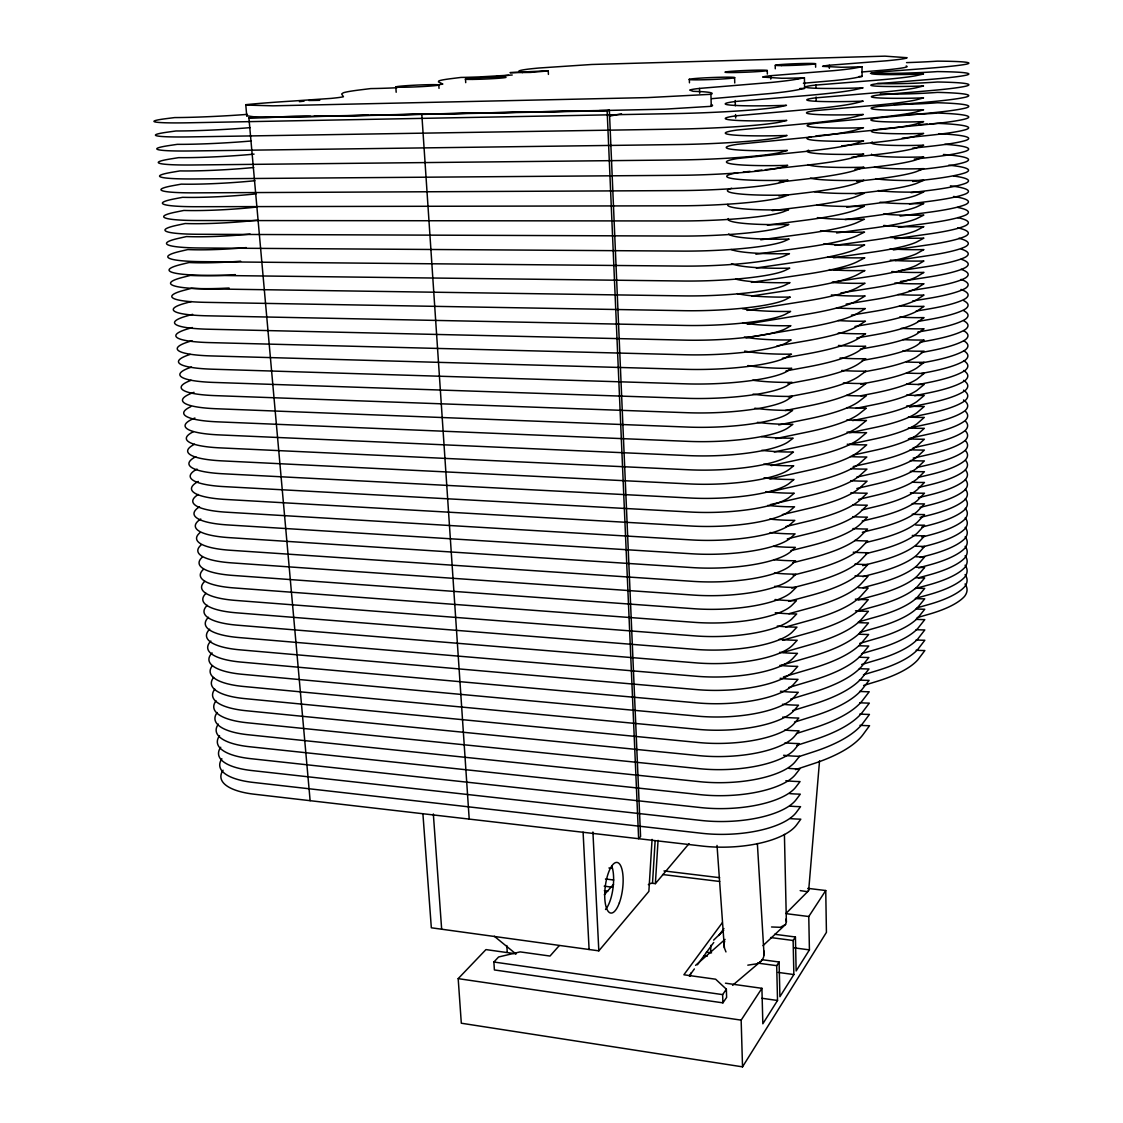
<?xml version="1.0" encoding="UTF-8"?>
<svg xmlns="http://www.w3.org/2000/svg" width="1123" height="1123" viewBox="0 0 1123 1123"><rect width="100%" height="100%" fill="white"/><g stroke="black" fill="none" stroke-linecap="round" stroke-linejoin="round"><path stroke-width="1.5" d="M310.608 116.315C290.085 114.799 266.642 119.838 246.751 115.655M246.751 116.062L245.769 104.692M652.07 839.372L648.869 891.381L598.826 950.844L431.33 927.795L422.936 814.105M649.754 883.492L652.505 883.282L655.102 841.408M652.112 883.24L655.369 883.647L658.064 840.369M808.714 889.978L819.537 760.875M710.915 945.313L710.592 952.458M763.022 945.636L785.581 924.426L786.381 922.011L784.415 834.403M515.457 953.736L485.95 949.595L458.184 978.638L461.314 1023.221L742.528 1066.85L826.43 932.357L825.742 890.525L808.349 888.419M761.773 959.66L779.095 961.99L776.695 965.668L777.523 1000.481L762.84 1023.783L761.913 988.31L725.472 983.201M774.673 934.28L795.421 936.989L793.133 940.484L793.863 974.553L779.909 996.705L779.095 961.99M825.742 890.525L808.771 916.522L809.416 949.876L796.137 970.96L795.421 936.989M742.528 1066.85L741.152 1020.133L761.913 988.31M559.24 945.622L550.003 956.052L520.131 951.883L498.584 956.993L493.881 962.018L494.401 969.949L722.903 1002.853L726.623 997.406L726.356 989.195L715.646 979.214L683.879 974.778L722.328 922.685M722.903 1002.853L722.636 994.613L726.356 989.195M689.269 975.901L694.365 968.938M697.425 964.769L713.737 942.478M718.832 935.515L723.928 928.553M655.369 883.647L689.059 843.612M604.3 894.764L613.537 884.334M786.044 913.392L808.237 891.072M713.638 940.105L723.703 930.462M695.586 965.373L725.065 939.39M785.581 924.426L780.345 927.303L771.529 926.98M732.589 985.334L760.692 961.513M548.249 70.917L530.407 72.434L509.996 72.658L547.224 70.777L548.249 70.917L548.417 74.413M795.491 769.62L813.599 763.64A159.592 55.715 -1.7 0 0 863.124 734.456L869.539 725.711A54.732 18.656 0 0 1 859.979 725.29M798.537 756.72L813.389 751.891A159.845 54.957 -1.7 0 0 862.997 723.072L869.427 714.439A54.816 18.403 0 0 1 859.853 714.017M796.656 745.405L813.178 740.099A160.098 54.199 -1.7 0 0 862.871 711.645L869.314 703.124A54.901 18.15 -0.1 0 1 859.727 702.717M796.404 733.516L812.954 728.265A160.35 53.427 -1.7 0 0 862.745 700.176L869.202 691.768A54.985 17.884 -0.1 0 1 859.586 691.389M794.508 722.103L812.743 716.39A160.603 52.655 -1.7 0 0 862.618 688.68L869.09 680.384A55.069 17.631 -0.2 0 1 859.46 680.019M192.047 340.732L188.945 341.687A72.939 11.314 -4 0 0 211.489 355.935L685.676 369.327A78.47 13.715 -2 0 0 786.97 356.932L791.476 354.138A64.923 11.019 -1.6 0 1 744.675 351.064M863.587 685.479L876.979 681.366A144.418 45.369 -1.1 0 0 917.842 659.819L924.847 650.54A49.679 15.203 0.2 0 1 916.157 650.231M792.599 710.634L812.533 704.486A160.856 51.869 -1.8 0 0 862.492 677.141L868.963 668.971A55.167 17.364 -0.2 0 1 859.334 668.606M790.676 699.11L812.308 692.54A161.108 51.082 -1.8 0 0 862.366 665.56L868.851 657.516A55.252 17.098 -0.2 0 1 859.193 657.166M863.475 674.755L876.881 670.698A144.614 44.738 -1.1 0 0 917.814 649.417L924.819 640.25A49.749 14.992 0.2 0 1 916.115 639.956M861.678 664.507L876.782 659.987A144.825 44.106 -1.1 0 0 917.772 638.987L924.79 629.947A49.819 14.781 0.1 0 1 916.087 629.652M788.753 687.529L812.097 680.538A161.361 50.296 -1.8 0 0 862.225 653.951L868.739 646.02A55.336 16.831 -0.3 0 1 859.067 645.683M192.342 327.537L187.667 328.927A73.065 10.893 -4 0 0 210.183 342.613L685.184 354.756A78.624 13.209 -2 0 0 786.676 342.641L791.182 339.946A65.036 10.612 -1.6 0 1 744.31 337.068M861.566 653.712L876.684 649.248A145.021 43.46 -1.2 0 0 917.744 628.515L924.776 619.615A49.889 14.571 0.1 0 1 916.045 619.335M783.489 676.888L811.873 668.508A161.614 49.51 -1.8 0 0 862.099 642.3L868.626 634.495A55.42 16.564 -0.3 0 1 858.941 634.158M781.552 665.195L811.662 656.436A161.88 48.71 -1.8 0 0 861.973 630.607L868.5 622.928A55.504 16.298 -0.4 0 1 858.8 622.605M859.755 643.381L876.586 638.482A145.232 42.814 -1.2 0 0 917.702 618.029L924.748 609.242A49.959 14.346 0.1 0 1 916.017 608.975M192.623 314.328L186.376 316.11A73.206 10.472 -3.9 0 0 208.878 329.236L684.679 340.129A78.764 12.704 -2 0 0 786.381 328.309L790.901 325.698A65.162 10.205 -1.7 0 1 742.598 322.75M917.112 617.636L928.623 614.337A131.995 37.62 -0.7 0 0 964.475 596.453A105.225 30.096 -0.5 0 0 965.036 583.988M782.942 652.477L811.438 644.335A162.133 47.896 -1.8 0 0 861.846 618.885L868.388 611.319A55.589 16.031 -0.4 0 1 855.501 610.8M859.628 632.516L876.487 627.673A145.443 42.169 -1.2 0 0 917.673 607.501L924.72 598.84A50.016 14.136 0 0 1 915.975 598.587M917.07 607.824L928.609 604.553A132.163 37.087 -0.7 0 0 964.503 586.908A105.365 29.675 -0.5 0 0 965.064 574.611M782.675 640.208L811.227 632.179A162.386 47.082 -1.8 0 0 861.72 607.122L868.261 599.682A55.673 15.764 -0.4 0 1 855.361 599.177M858.393 621.931L876.389 616.836A145.653 41.523 -1.2 0 0 917.631 596.945L924.692 588.41A50.1 13.911 0 0 1 915.933 588.171M915.385 598.447L928.581 594.755A132.332 36.554 -0.8 0 0 964.531 577.334A105.506 29.254 -0.6 0 0 965.092 565.22M856.638 611.445L876.291 605.971A145.85 40.863 -1.2 0 0 917.603 586.36L924.678 577.952A50.17 13.701 -0.1 0 1 915.905 577.727M191.345 301.526L185.084 303.266A73.332 10.051 -3.8 0 0 207.573 315.816L684.174 325.431A78.919 12.199 -2 0 0 786.072 313.907L790.62 311.408A65.288 9.798 -1.7 0 1 742.233 308.657M785.763 626.971L811.003 619.98A162.653 46.268 -1.8 0 0 861.58 595.316L868.149 588.003A55.771 15.483 -0.5 0 1 858.407 587.722M858.14 600.033L876.193 595.078A146.06 40.203 -1.3 0 0 917.561 575.748L924.65 567.466A50.24 13.476 -0.1 0 1 915.863 567.241M915.357 588.578L928.567 584.929A132.5 36.02 -0.8 0 0 964.559 567.733A105.646 28.819 -0.6 0 0 965.134 555.801M918.628 577.769L928.553 575.074A132.668 35.473 -0.8 0 0 964.601 558.117A105.773 28.384 -0.6 0 0 965.162 546.354M788.865 613.72L810.778 607.754A162.905 45.453 -1.9 0 0 861.453 583.483L868.037 576.281A55.855 15.217 -0.5 0 1 855.094 575.818M862.955 587.694L876.094 584.142A146.271 39.544 -1.3 0 0 917.533 565.094L924.622 556.952A50.31 13.251 -0.2 0 1 915.821 556.741M788.613 601.352L810.553 595.471A163.172 44.625 -1.9 0 0 861.327 571.593L867.911 564.518A55.939 14.936 -0.6 0 1 854.954 564.083M918.6 567.859L928.539 565.192A132.851 34.925 -0.9 0 0 964.629 548.459A105.913 27.949 -0.7 0 0 965.19 536.878M862.829 576.675L875.996 573.165A146.481 38.884 -1.3 0 0 917.491 554.411L924.594 546.41A50.381 13.027 -0.2 0 1 915.792 546.199M920.228 557.471L928.51 555.281A133.019 34.378 -0.9 0 0 964.657 538.787A106.053 27.514 -0.7 0 0 965.219 527.389M862.717 565.627L875.898 562.174A146.692 38.21 -1.3 0 0 917.463 543.7L924.58 535.825A50.451 12.802 -0.3 0 1 912.297 535.446M791.729 588.059L810.329 583.16A163.439 43.783 -1.9 0 0 861.187 559.675L867.798 552.727A56.038 14.655 -0.6 0 1 853.227 552.207M921.857 547.069L928.496 545.343A133.188 33.83 -0.9 0 0 964.685 529.087A106.194 27.078 -0.7 0 0 965.247 517.871M793.161 575.187L810.118 570.793A163.691 42.955 -1.9 0 0 861.06 547.715L867.672 540.907A56.122 14.374 -0.6 0 1 854.673 540.5M921.829 537.089L928.482 535.376A133.37 33.269 -0.9 0 0 964.713 519.359A106.334 26.629 -0.8 0 0 965.275 508.326M865.889 553.695L875.8 551.14A146.902 37.536 -1.3 0 0 917.421 532.962L924.552 525.213A50.521 12.578 -0.3 0 1 915.708 525.031M921.801 527.066L928.468 525.382A133.539 32.721 -1 0 0 964.755 509.617A106.474 26.18 -0.8 0 0 965.317 498.766M865.777 542.591L875.701 540.079A147.113 36.862 -1.4 0 0 917.393 522.181L924.524 514.573A50.591 12.353 -0.3 0 1 912.213 514.222M792.908 562.707L809.894 558.398A163.958 42.113 -1.9 0 0 860.92 535.727L867.546 529.031A56.206 14.094 -0.7 0 1 852.947 528.554M790.957 550.621L809.669 545.946A164.225 41.256 -1.9 0 0 860.794 523.683L867.433 517.127A56.304 13.799 -0.7 0 1 852.792 516.664M920.102 517.45L928.44 515.373A133.707 32.16 -1 0 0 964.783 499.833A106.615 25.731 -0.8 0 0 965.345 489.165M862.352 532.274L875.603 528.975A147.324 36.175 -1.4 0 0 917.351 511.386L924.496 503.904A50.661 12.114 -0.4 0 1 912.171 503.567M787.293 538.886L809.43 533.467A164.491 40.4 -1.9 0 0 860.653 511.611L867.307 505.182A56.389 13.518 -0.8 0 1 852.652 504.746M862.225 521.086L875.505 517.843A147.534 35.487 -1.4 0 0 917.323 500.549L924.482 493.208A50.732 11.89 -0.4 0 1 910.402 492.786M920.074 507.371L928.426 505.322A133.89 31.598 -1 0 0 964.811 490.035A106.755 25.282 -0.8 0 0 965.373 479.549M862.099 509.87L875.407 506.67A147.745 34.799 -1.4 0 0 917.28 489.67L924.454 482.469A50.802 11.651 -0.5 0 1 912.087 482.174M918.375 497.671L928.412 495.243A134.058 31.037 -1.1 0 0 964.839 480.195A106.896 24.832 -0.9 0 0 965.401 469.905M785.96 526.519L809.206 520.932A164.758 39.544 -1.9 0 0 860.527 499.496L867.195 493.194A56.473 13.223 -0.8 0 1 850.925 492.674M918.333 487.536L928.384 485.15A134.241 30.461 -1.1 0 0 964.868 470.34A107.036 24.383 -0.9 0 0 965.429 460.233M782.366 514.629L808.981 508.354A165.025 38.673 -1.9 0 0 860.386 487.34L867.068 481.163A56.571 12.943 -0.8 0 1 850.785 480.672M858.646 499.412L875.294 495.468A147.969 34.097 -1.5 0 0 917.252 478.777L924.426 471.702A50.886 11.427 -0.5 0 1 910.318 471.323M918.305 477.373L928.37 475.015A134.409 29.886 -1.1 0 0 964.91 460.458A107.176 23.92 -0.9 0 0 965.471 450.548M856.863 488.491L875.196 484.238A148.18 33.409 -1.5 0 0 917.21 467.842L924.397 460.907A50.956 11.188 -0.6 0 1 910.276 460.542M770.42 504.592L808.757 495.748A165.292 37.803 -2 0 0 860.26 475.141L866.942 469.105A56.655 12.648 -0.9 0 1 850.63 468.642M916.593 467.561L928.356 464.866A134.592 29.31 -1.1 0 0 964.938 450.548A107.317 23.457 -1 0 0 965.499 440.82M856.723 477.149L875.098 472.965A148.39 32.707 -1.5 0 0 917.168 456.864L924.369 450.07A51.026 10.949 -0.6 0 1 910.22 449.733M913.196 458.1L928.328 454.675A134.774 28.735 -1.2 0 0 964.966 440.609A107.457 23.007 -1 0 0 965.527 431.078M770.111 491.776L808.532 483.087A165.558 36.919 -2 0 0 860.12 462.901L866.816 456.991A56.754 12.353 -0.9 0 1 850.49 456.57M853.241 466.522L874.999 461.651A148.615 31.991 -1.5 0 0 917.14 445.873L924.355 439.219A51.096 10.711 -0.6 0 1 908.465 438.798M769.817 478.903L808.293 470.383A165.825 36.034 -2 0 0 859.979 450.618L866.703 444.848A56.838 12.058 -1 0 1 847.219 444.245M913.153 447.824L928.314 444.469A134.942 28.159 -1.2 0 0 964.994 430.656A107.597 22.53 -1 0 0 965.555 421.307M853.115 455.096L874.887 450.309A148.826 31.276 -1.5 0 0 917.098 434.84L924.327 428.326A51.181 10.472 -0.7 0 1 908.423 427.933M909.742 438.265L928.3 434.222A135.125 27.57 -1.2 0 0 965.022 420.662A107.738 22.067 -1.1 0 0 965.598 411.509M771.192 465.624L808.069 457.637A166.092 35.15 -2 0 0 859.853 438.307L866.577 432.664A56.936 11.749 -1 0 1 847.065 432.102M849.62 444.357L874.789 438.939A149.05 30.56 -1.6 0 0 917.07 423.764L924.299 417.405A51.251 10.233 -0.7 0 1 908.367 417.04M909.7 427.933L928.272 423.961A135.307 26.98 -1.2 0 0 965.064 410.639A107.892 21.604 -1.1 0 0 963.534 399.999M849.479 432.846L874.691 427.526A149.261 29.844 -1.6 0 0 917.028 412.674L924.271 406.442A51.321 9.995 -0.8 0 1 906.626 406.007M774.252 451.965L807.83 444.834A166.372 34.252 -2 0 0 859.713 425.94L866.451 420.437A57.02 11.455 -1 0 1 846.91 419.904M911.343 417.209L928.258 413.657A135.49 26.391 -1.3 0 0 965.092 400.602A108.033 21.126 -1.1 0 0 963.562 390.186M803.408 83.242L834.347 80.547A145.892 6.513 -2.3 0 0 854.8 77.894L862.099 76.406L862.001 66.748L854.701 68.124A146.074 5.854 -2.3 0 1 834.221 70.595L770.701 75.704A55.743 2.428 -2.2 0 0 762.643 77.066L781.776 78.273A42.211 1.839 -2.2 0 0 804.433 77.768L804.615 88.366L797.99 89.756A160.21 7.875 -2.4 0 1 772.006 93.363L711.715 98.684M775.642 438.63L807.605 432.004A166.639 33.353 -2 0 0 859.572 413.545L866.324 408.182A57.119 11.146 -1.1 0 1 846.756 407.677M909.602 407.172L928.244 403.325A135.658 25.801 -1.3 0 0 965.12 390.537A108.173 20.649 -1.2 0 0 963.59 380.36M852.694 420.606L874.578 416.086A149.485 29.128 -1.6 0 0 916.986 401.543L924.243 395.45A51.391 9.756 -0.8 0 1 906.584 395.043M855.937 408.351L874.48 404.603A149.696 28.398 -1.6 0 0 916.958 390.369L924.215 384.431A51.476 9.503 -0.9 0 1 906.528 384.052M778.716 424.929L807.367 419.118A166.906 32.441 -2 0 0 859.432 401.093L866.198 395.872A57.203 10.851 -1.1 0 1 846.602 395.408M914.655 395.717L928.23 392.98A135.841 25.197 -1.3 0 0 965.148 380.43A108.313 20.172 -1.2 0 0 963.618 370.492M785.188 410.541L807.128 406.203A167.187 31.528 -2 0 0 859.306 388.614L866.072 383.519A57.301 10.542 -1.2 0 1 843.387 382.915M860.864 395.759L874.368 393.092A149.921 27.654 -1.7 0 0 916.915 379.181L924.201 373.383A51.546 9.265 -0.9 0 1 906.472 373.033M918.01 384.613L928.202 382.592A136.023 24.608 -1.4 0 0 965.19 370.309A108.468 19.695 -1.2 0 0 963.646 360.609M860.737 384.15L874.27 381.539A150.145 26.924 -1.7 0 0 916.873 367.937L924.173 362.294A51.616 9.012 -0.9 0 1 906.415 361.971M921.379 373.496L928.188 372.176A136.206 24.004 -1.4 0 0 965.219 360.16A108.608 19.203 -1.2 0 0 963.674 350.685M609.452 116.146L621.51 113.83M788.29 396.812L806.904 393.232A167.453 30.602 -2 0 0 859.165 376.093L865.959 371.137A57.399 10.233 -1.2 0 1 841.717 370.464M797.793 79.031L804.433 77.768M863.994 371.867L874.171 369.944A150.356 26.18 -1.7 0 0 916.845 356.679L924.145 351.176A51.7 8.759 -1 0 1 903.032 350.699M919.653 363.347L928.16 361.732A136.388 23.386 -1.4 0 0 965.247 349.969A108.763 18.726 -1.3 0 0 963.716 340.746M788.023 383.715L806.665 380.206A167.734 29.675 -2.1 0 0 859.025 363.515L865.833 358.714A57.484 9.925 -1.2 0 1 840.06 357.984M607.136 110.742L609.368 110.321L640.573 836.565L638.636 838.699L607.136 110.742L248.899 117.789L310.13 800.685M921.323 352.538L928.145 351.26A136.571 22.783 -1.4 0 0 965.289 339.764A108.903 18.235 -1.3 0 0 963.745 330.78M786.044 370.885L806.426 367.151A168.015 28.749 -2.1 0 0 858.884 350.909L865.707 346.235A57.582 9.616 -1.3 0 1 838.432 345.463M862.183 360.511L874.059 358.321A150.58 25.436 -1.7 0 0 916.803 345.379L924.117 340.016A51.77 8.521 -1 0 1 902.976 339.581M919.583 342.318L928.131 340.76A136.753 22.165 -1.5 0 0 965.317 329.53A109.043 17.743 -1.3 0 0 963.773 320.799M860.358 349.113L873.961 346.67A150.805 24.678 -1.7 0 0 916.761 334.036L924.089 328.828A51.855 8.268 -1.1 0 1 901.278 328.337M782.366 358.293L806.188 354.04A168.282 27.808 -2.1 0 0 858.744 338.248L865.58 333.728A57.68 9.293 -1.3 0 1 838.263 333.012M917.842 332.057L928.103 330.232A136.936 21.548 -1.5 0 0 965.345 319.269A109.198 17.252 -1.4 0 0 963.801 310.776M856.821 337.967L873.848 334.963A151.029 23.92 -1.8 0 0 916.733 322.666L924.061 317.612A51.925 8.015 -1.1 0 1 899.607 317.065M776.976 345.926L805.949 340.887A168.562 26.854 -2.1 0 0 858.604 325.558L865.44 321.178A57.764 8.984 -1.4 0 1 838.095 320.518M917.814 321.459L928.089 319.676A137.118 20.93 -1.5 0 0 965.387 308.979A109.338 16.761 -1.4 0 0 963.829 300.725M854.982 326.456L873.75 323.227A151.254 23.162 -1.8 0 0 916.691 311.268L924.032 306.354A52.009 7.749 -1.2 0 1 899.551 305.863M916.059 311.127L928.075 309.078A137.301 20.312 -1.5 0 0 965.415 298.648A109.493 16.255 -1.4 0 0 961.035 289.453M745.939 337.784L805.71 327.691A168.843 25.899 -2.1 0 0 858.463 312.812L865.314 308.572A57.863 8.661 -1.4 0 1 836.481 307.899M851.431 315.17L873.638 311.464A151.479 22.404 -1.8 0 0 916.649 299.827L924.018 295.068A52.079 7.496 -1.2 0 1 897.909 294.535M912.592 301.02L928.047 298.465A137.483 19.681 -1.6 0 0 965.443 288.302A109.647 15.75 -1.5 0 0 961.063 279.402M846.152 304.108L873.526 299.659A151.703 21.632 -1.8 0 0 916.621 288.358L923.99 283.754A52.149 7.243 -1.2 0 1 894.778 283.052M747.3 323.971L805.472 314.44A169.124 24.945 -2.1 0 0 858.323 300.038L865.187 295.939A57.961 8.338 -1.4 0 1 831.357 294.942M909.097 290.871L928.033 287.811A137.68 19.049 -1.6 0 0 965.471 277.928A109.787 15.245 -1.5 0 0 961.091 269.309M840.86 292.963L873.427 287.811A151.928 20.86 -1.8 0 0 916.579 276.848L923.962 272.398A52.234 6.977 -1.3 0 1 891.788 271.541M746.949 310.411L805.233 301.146A169.405 23.976 -2.1 0 0 858.183 287.207L865.061 283.263A58.059 8.015 -1.5 0 1 832.789 282.477M900.435 281.466L928.019 277.128A137.862 18.417 -1.6 0 0 965.513 267.527A109.942 14.739 -1.5 0 0 961.12 259.202M424.438 113.97L421.813 114.378L469.203 819.102M751.75 296.009L804.994 287.811A169.685 23.007 -2.1 0 0 858.042 274.335L864.935 270.545A58.143 7.693 -1.5 0 1 829.42 269.59M898.653 270.924L927.991 266.432A138.045 17.771 -1.7 0 0 965.541 257.083A110.096 14.234 -1.6 0 0 961.134 249.067M832.115 282.252L873.315 275.935A152.152 20.074 -1.9 0 0 916.536 265.309L923.934 261.013A52.318 6.724 -1.3 0 1 890.328 260.115M895.129 260.578L927.977 255.679A138.241 17.14 -1.7 0 0 965.569 246.625A110.236 13.715 -1.6 0 0 958.902 238.258M833.659 269.913L873.203 264.017A152.377 19.288 -1.9 0 0 916.494 253.728L923.906 249.587A52.388 6.457 -1.4 0 1 890.244 248.787M751.399 282.378L804.756 274.419A169.966 22.025 -2.1 0 0 857.888 261.42L864.808 257.771A58.242 7.356 -1.5 0 1 827.721 256.802M756.228 267.948L804.503 260.985A170.261 21.042 -2.2 0 0 857.747 248.464L864.668 244.968A58.34 7.033 -1.6 0 1 823.945 243.775M833.491 257.785L873.104 252.057A152.616 18.501 -1.9 0 0 916.466 242.119L923.878 238.132A52.472 6.191 -1.4 0 1 890.174 237.416M893.332 249.924L927.949 244.912A138.424 16.494 -1.7 0 0 965.612 236.139A110.391 13.209 -1.6 0 0 957.666 227.801M895.003 238.75L927.935 234.117A138.606 15.848 -1.7 0 0 965.64 225.611A110.545 12.69 -1.7 0 0 957.694 217.623M755.891 254.233L804.265 247.509A170.542 20.06 -2.2 0 0 857.607 235.465L864.542 232.11A58.438 6.696 -1.6 0 1 820.492 230.692M835.035 245.376L872.992 240.069A152.84 17.715 -1.9 0 0 916.424 230.468L923.85 226.635A52.542 5.924 -1.5 0 1 883.745 225.428M248.899 117.789L609.368 110.321M836.593 232.952L872.88 228.039A153.065 16.915 -2 0 0 916.382 218.774L923.822 215.111A52.627 5.657 -1.5 0 1 883.661 214.03M898.4 227.309L927.921 223.28A138.803 15.189 -1.8 0 0 965.682 215.054A110.7 12.156 -1.7 0 0 957.708 207.418M760.748 239.789L804.026 233.977A170.822 19.049 -2.2 0 0 857.467 222.41L864.415 219.224A58.536 6.373 -1.7 0 1 817.39 217.595M900.085 216.093L927.893 212.415A138.985 14.543 -1.8 0 0 965.71 204.484A110.84 11.637 -1.7 0 0 953.553 196.469M845.072 219.589L872.768 215.967A153.304 16.115 -2 0 0 916.34 207.053L923.794 203.544A52.697 5.39 -1.5 0 1 880.025 202.196M767.36 225.105L803.773 220.403A171.117 18.052 -2.2 0 0 857.312 209.327L864.289 206.281A58.635 6.036 -1.7 0 1 817.179 204.849M299.406 101.688L304.122 101.098M909.391 203.895L927.879 201.522A139.182 13.883 -1.8 0 0 965.738 193.872A110.995 11.104 -1.7 0 0 950.423 185.828M846.658 207.137L872.669 203.853A153.528 15.301 -2 0 0 916.312 195.304L923.766 191.949A52.781 5.124 -1.6 0 1 878.383 190.545M911.02 192.679L927.865 190.601A139.364 13.209 -1.9 0 0 965.78 183.231A111.149 10.584 -1.8 0 0 953.581 176.002M772.259 210.647L803.535 206.772A171.398 17.042 -2.2 0 0 857.172 196.188L864.149 193.296A58.733 5.685 -1.7 0 1 814.456 191.696M855.193 193.816L872.557 191.71A153.767 14.487 -2 0 0 916.27 183.512L923.738 180.312A52.865 4.843 -1.6 0 1 875.659 178.655M778.913 195.992L803.282 193.1A171.693 16.017 -2.2 0 0 857.031 183.007L864.022 180.27A58.831 5.348 -1.8 0 1 810.399 178.164M912.662 181.463L927.837 179.638A139.561 12.55 -1.9 0 0 965.808 172.563A111.303 10.051 -1.8 0 0 948.781 165.179M856.793 181.35L872.445 179.526A153.991 13.673 -2 0 0 916.228 171.679L923.71 168.647A52.935 4.576 -1.7 0 1 874.494 166.99M919.372 169.629L927.823 168.661A139.757 11.876 -1.9 0 0 965.85 161.866A111.458 9.517 -1.8 0 0 943.39 154.483M779.264 182.08L803.029 179.371A171.973 14.992 -2.2 0 0 856.877 169.77L863.882 167.201A58.929 5.011 -1.8 0 1 808.027 164.59M854.912 169.25L872.332 167.299A154.23 12.844 -2.1 0 0 916.186 159.817L923.696 156.939A53.02 4.295 -1.7 0 1 871.532 154.146M914.276 159.143L927.795 157.641A139.94 11.202 -1.9 0 0 965.878 151.142A111.612 8.97 -1.9 0 0 944.794 144.32M743.229 172.086L750.038 171.342M755.147 170.78L761.941 170.05M765.353 169.671L802.777 165.6A172.268 13.953 -2.2 0 0 856.737 156.504L863.755 154.076A59.028 4.66 -1.9 0 1 808.672 150.201M912.536 148.208L927.78 146.58A140.136 10.528 -2 0 0 965.906 140.389A111.767 8.422 -1.9 0 0 938.968 133.707M851.908 157.22L872.22 155.03A154.469 12.016 -2.1 0 0 916.143 147.913L923.668 145.204A53.104 4.015 -1.8 0 1 872.332 142.017M841.59 145.878L872.108 142.733A154.693 11.188 -2.1 0 0 916.115 135.967L923.639 133.426A53.188 3.748 -1.8 0 1 878.481 129.229L927.738 124.386A140.529 9.166 -2 0 0 965.977 118.771A112.075 7.342 -2 0 0 937.424 113.058A38 2.358 -1.9 0 1 906.766 114.602M902.316 138.115L927.752 135.504A140.333 9.84 -2 0 0 965.948 129.594A111.921 7.889 -1.9 0 0 937.424 123.362A37.943 2.541 -1.9 0 1 929.998 123.937M815.958 135.911L871.995 130.394A154.932 10.346 -2.1 0 0 916.073 123.993L923.611 121.621A53.258 3.467 -1.9 0 1 878.383 117.873L927.724 113.241A140.712 8.479 -2.1 0 0 966.019 107.934A112.23 6.78 -2 0 0 937.41 102.74A38.042 2.176 -1.9 0 1 894.105 104.439M711.435 104.621A102.137 5.727 -2.4 0 1 711.364 106.306L664.381 109.184L599.205 110.615M862.043 71.97L885.977 69.935A134.058 5.461 -2.2 0 0 903.833 67.689A107.822 4.408 -2.2 0 0 907.145 66.552L906.219 65.934M710.999 94.304A102.291 5.152 -2.4 0 0 702.507 91.707L693.073 91.3L689.704 90.079A61.667 2.99 -2.2 0 1 699.517 88.408L771.754 82.4A160.421 7.089 -2.4 0 0 797.765 79.031M512.228 75.016L479.732 76.897A35.754 1.334 -2.5 0 1 460.977 77.431L449.79 78.821A142.312 5.573 -2.4 0 0 438.84 80.912L438.433 81.895L442.827 84.043A51.532 2.064 -2.6 0 1 437.17 84.913M862.001 66.748A38.533 1.516 -2.1 0 1 841.169 67.254L822.583 66.369A50.9 2.007 -2.1 0 1 829.307 65.246L885.907 60.839A134.213 4.913 -2.2 0 0 903.79 58.733A107.948 3.973 -2.2 0 0 907.103 57.708L884.98 56.15L591.835 64.474L538.872 68.026A104.13 3.734 -2.4 0 0 527.613 69.205A130.801 4.703 -2.4 0 0 518.994 70.946L522.532 72.602M397.037 87.748L390.958 88.015A39.151 1.572 -2.6 0 1 370.758 88.577L360.427 89.854A156.308 6.696 -2.5 0 0 343.329 92.774L341.645 94.009L343.47 96.76A57.034 2.485 -2.8 0 1 331.046 98.403L292.373 101.07A97.701 4.562 -2.8 0 0 245.698 104.692M747.806 965.162L757.197 963.745A18.838 13.743 23 0 0 764.061 954.789L757.365 843.541M870.437 73.29L877.414 73.107A38.196 1.642 -2.1 0 0 937.396 71.591A112.707 5.11 -2.1 0 1 966.117 75.199A141.301 6.387 -2.1 0 1 927.654 79.607L878.102 83.621A53.511 2.611 -2 0 0 923.527 85.966L915.947 87.833A155.648 7.805 -2.2 0 1 871.659 93.125L815.34 97.883A59.421 3.257 -2 0 0 863.222 101.154L856.147 102.951A173.447 9.756 -2.3 0 1 801.78 109.998L736.618 115.767A66.889 4.169 -2.1 0 0 786.788 120.414L782.099 121.593A80.912 5.194 -2.2 0 1 677.45 129.075L190.124 136.894A75.059 4.267 -3 0 1 167.917 132.093L176.03 130.97A60.839 3.299 -3 0 0 250.162 127.629M314.117 116.245L368.33 115.178M371.362 115.108L425.673 114.041M427.807 113.999L482.02 112.932M485.248 112.862L537.987 111.823M543.069 111.724L593.955 110.728M648.35 884.601L649.656 884.11M664.002 870.929L719.661 877.681M608.933 867.981L612.386 868.402M662.57 874.522L719.675 881.471M605.479 878.986L613.705 880.011M604.202 886.173L612.414 887.198M604.356 890.721L607.824 891.157M786.254 913.673L808.771 916.522M770.589 937.537L793.133 940.484M793.793 947.812L809.416 949.876M706.367 952.164L711.561 952.865M703.756 955.771L707.223 956.235M757.59 963.085L776.695 965.668M778.225 972.406L793.863 974.553M761.97 998.277L777.523 1000.481M493.881 962.018L722.636 994.613M458.184 978.638L741.152 1020.133M800.18 890.609L806.581 891.564A17.603 4.338 25.6 0 0 807.97 888.349M245.769 105.057L272.917 105.829L647.718 97.589L710.915 94.304L711.266 106.306M494.288 936.231L516.004 954.017M717.021 845.422L724.363 947.784L725.963 951.925M785.861 919.147L786.381 922.011M763.738 950.76L764.061 954.789M433.338 813.95L441.662 929.226M395.815 87.004L396.18 92.254M438.798 84.871L439.023 88.366M506.81 945.51L507.231 952.164M724.363 947.784L724.124 943.755A18.824 13.729 22.8 0 1 724.714 941.271M465.512 79.171L465.722 82.667M583.09 832.157L589.098 949.511M592.916 832.003L598.826 950.844M689.34 79.298L689.452 82.807M699.517 88.408L699.671 93.251M734.61 77.712A22.783 0.983 -2.3 0 1 698.688 79.845A22.783 0.983 -2.3 0 1 702.549 77.992A22.783 0.983 -2.3 0 1 734.61 77.712L734.751 82.976M735.214 100.508L735.354 105.773M735.593 114.546L735.677 118.055M770.701 75.704L770.771 79.115M767.276 70.552A21.365 0.87 -2.3 0 1 734.554 72.532A21.365 0.87 -2.3 0 1 735.972 70.988A21.365 0.87 -2.3 0 1 767.276 70.552L767.346 74.048M775.193 65.288L775.277 68.798M815.579 63.702L815.635 67.212M815.916 84.73L815.972 88.24M816.112 96.999L816.168 100.508M829.307 65.246L829.35 68.349M880.165 70.609L880.193 74.118M690.252 976.154A17.982 10.233 78.5 0 1 690.757 973.094M804.615 88.366A42.155 2.049 -2.1 0 1 799.787 88.52M862.099 76.406A38.491 1.685 -2.1 0 1 859.151 76.504M247.411 114.364A60.937 2.934 -2.9 0 1 174.697 117.578L166.555 118.603A75.185 3.79 -2.9 0 0 188.748 122.786L676.916 113.549A81.067 4.632 -2.3 0 0 781.79 106.404L786.479 105.323A67.015 3.72 -2.1 0 1 736.239 101.407L801.527 95.974A173.742 8.675 -2.3 0 0 855.993 89.433L863.082 87.819A59.533 2.892 -2.1 0 1 815.13 85.123L871.546 80.617A155.886 6.949 -2.2 0 0 915.905 75.704L923.499 74.006A53.581 2.33 -2 0 1 878.018 72.125L927.64 68.335A141.498 5.685 -2.2 0 0 966.145 64.236A112.862 4.548 -2.1 0 0 937.396 61.147A38.252 1.46 -2.1 0 1 906.542 62.607M495.468 76.743A106.867 4.155 -2.4 0 1 499.3 76.28M503.722 75.803A106.867 4.155 -2.4 0 1 508.705 75.325M319.76 100.312A54.072 2.386 -2.7 0 1 308.853 100.494M251.355 140.965A60.726 3.664 -3.1 0 1 177.35 144.334L169.264 145.541A74.918 4.731 -3.1 0 0 191.5 150.959L677.983 144.544A80.758 5.755 -2.2 0 0 782.422 136.739L787.083 135.448A66.762 4.618 -2.1 0 1 736.997 130.057L802.033 123.979A173.153 10.809 -2.3 0 0 856.288 116.399L863.348 114.462A59.322 3.608 -2 0 1 815.551 110.601L871.771 105.59A155.409 8.661 -2.2 0 0 915.989 99.919L923.555 97.883A53.427 2.892 -1.9 0 1 878.2 95.076L927.682 90.851A141.105 7.089 -2.1 0 0 966.075 86.134A112.553 5.671 -2.1 0 0 937.396 81.993A38.14 1.825 -2 0 1 877.498 83.411M254.065 154.118A60.628 4.015 -3.1 0 1 178.683 157.641L170.612 158.933A74.778 5.194 -3.1 0 0 192.861 164.983L678.503 159.957A80.603 6.317 -2.2 0 0 782.731 151.816L787.391 150.426A66.636 5.068 -2 0 1 737.376 144.305L802.285 137.904A172.858 11.862 -2.3 0 0 856.442 129.819L863.489 127.713A59.224 3.959 -1.9 0 1 815.747 123.277L871.883 118.013A155.171 9.503 -2.2 0 0 916.031 111.977L923.583 109.773A53.343 3.187 -1.9 0 1 878.298 106.488L927.696 102.067A140.908 7.777 -2.1 0 0 966.047 97.055A112.384 6.233 -2 0 0 937.41 92.381A38.098 2.007 -2 0 1 880.264 93.869M811.424 136.711A59.126 4.31 -1.9 0 0 863.615 140.922L856.582 143.183A172.563 12.915 -2.3 0 1 802.538 151.773L737.755 158.497A66.51 5.517 -2 0 0 787.686 165.348L783.04 166.85A80.449 6.878 -2.2 0 1 679.036 175.3L194.223 178.936A74.651 5.643 -3.2 0 1 171.945 172.282L179.989 170.907A60.516 4.38 -3.2 0 0 253.728 167.495M738.134 172.633A66.383 5.966 -2 0 0 787.981 180.199L783.349 181.814A80.295 7.426 -2.2 0 1 679.555 190.587L195.584 192.847A74.511 6.106 -3.3 0 1 173.279 185.59L181.308 184.13A60.417 4.731 -3.3 0 0 254.921 180.705M731.635 188.243A66.257 6.401 -1.9 0 0 788.276 195.009L783.657 196.707A80.14 7.973 -2.2 0 1 680.075 205.804L196.932 206.716A74.371 6.556 -3.3 0 1 174.612 198.841L182.614 197.311A60.305 5.082 -3.3 0 0 256.1 193.858M927.303 124.106A37.943 2.541 -1.9 0 1 918.698 124.541M727.858 204.386A66.145 6.836 -1.9 0 0 788.571 209.748L783.966 211.559A79.986 8.521 -2.1 0 1 680.594 220.964L198.28 220.529A74.244 7.005 -3.4 0 1 175.932 212.05L183.919 210.436A60.207 5.433 -3.4 0 0 257.265 206.969M728.251 218.564A66.018 7.271 -1.9 0 0 788.865 224.446L784.275 226.355A79.831 9.054 -2.1 0 1 681.114 236.069L199.627 234.286A74.118 7.44 -3.5 0 1 177.252 225.218L185.211 223.519A60.095 5.769 -3.4 0 0 258.444 220.024M728.701 234.019A65.892 7.693 -1.8 0 0 789.16 239.073L784.57 241.08A79.677 9.588 -2.1 0 1 681.633 251.103L200.961 248.001A73.978 7.889 -3.5 0 1 178.571 238.343L186.516 236.56A59.996 6.12 -3.5 0 0 250.134 234.089M731.087 249.488A65.766 8.128 -1.8 0 0 789.455 253.658L784.879 255.763A79.522 10.121 -2.1 0 1 682.138 266.095L202.294 261.659A73.851 8.324 -3.6 0 1 179.891 251.412L187.808 249.559A59.898 6.457 -3.6 0 0 246.316 247.593M731.48 263.652A65.653 8.549 -1.8 0 0 789.75 268.172L785.174 270.376A79.368 10.64 -2.1 0 1 682.658 281.017L203.628 275.275A73.711 8.759 -3.7 0 1 181.196 264.438L189.085 262.515A59.8 6.794 -3.6 0 0 240.645 261.182M735.776 279.122A65.527 8.956 -1.8 0 0 790.045 282.631L785.482 284.947A79.214 11.16 -2.1 0 1 683.163 295.882L204.948 288.836A73.585 9.195 -3.7 0 1 182.502 277.423L190.363 275.416A59.687 7.131 -3.7 0 0 235.381 274.616M737.418 293.594A65.401 9.377 -1.7 0 0 790.325 297.048L785.777 299.448A79.073 11.679 -2.1 0 1 683.668 310.678L206.267 302.354A73.458 9.616 -3.8 0 1 183.793 290.366L191.64 288.274A59.589 7.468 -3.8 0 0 229.078 288.007M747.904 365.565A64.797 11.412 -1.6 0 0 791.757 368.288L787.265 371.166A78.329 14.206 -2 0 1 686.181 383.855L212.78 369.214A72.813 11.721 -4.1 0 1 190.222 354.405M752.733 380.22A64.685 11.806 -1.5 0 0 792.038 382.367L787.56 385.343A78.175 14.697 -2 0 1 686.672 398.314L214.072 382.438A72.686 12.142 -4.2 0 1 191.5 367.095M753.084 394.117A64.558 12.213 -1.5 0 0 792.319 396.405L787.841 399.465A78.034 15.189 -1.9 0 1 687.164 412.717L215.363 395.633A72.56 12.55 -4.2 0 1 191.121 380.304M754.824 408.182A64.446 12.606 -1.5 0 0 792.599 410.386L788.135 413.545A77.894 15.68 -1.9 0 1 687.655 427.077L216.641 408.758A72.434 12.957 -4.3 0 1 194.026 392.32M757.478 422.332A64.334 12.985 -1.4 0 0 792.88 424.312L788.43 427.554A77.74 16.157 -1.9 0 1 688.146 441.367L217.918 421.855A72.307 13.35 -4.4 0 1 190.742 406.723M761.436 436.58A64.208 13.378 -1.4 0 0 793.161 438.181L788.711 441.521A77.599 16.634 -1.9 0 1 688.638 455.615L219.182 434.896A72.195 13.757 -4.4 0 1 194.911 418.009M761.773 450.323A64.095 13.757 -1.4 0 0 793.442 452.007L789.006 455.447A77.459 17.112 -1.9 0 1 689.115 469.793L220.459 447.895A72.069 14.15 -4.5 0 1 193.268 431.794M763.668 464.206A63.983 14.136 -1.3 0 0 793.708 465.778L789.287 469.302A77.305 17.589 -1.9 0 1 689.606 483.929L221.722 460.851A71.942 14.543 -4.5 0 1 194.532 444.259M763.991 477.851A63.871 14.515 -1.3 0 0 793.989 479.507L789.581 483.115A77.164 18.052 -1.8 0 1 690.084 498.008L222.972 473.766A71.816 14.936 -4.6 0 1 195.795 456.696M765.9 491.635A63.744 14.894 -1.3 0 0 794.256 493.179L789.862 496.871A77.024 18.515 -1.8 0 1 690.561 512.032L224.235 486.624A71.69 15.329 -4.7 0 1 197.044 469.091M767.837 505.392A63.632 15.259 -1.3 0 0 794.537 506.796L790.143 510.572A76.883 18.979 -1.8 0 1 691.038 526.013L225.484 499.44A71.577 15.708 -4.7 0 1 198.28 481.43M769.802 519.079A63.52 15.638 -1.2 0 0 794.803 520.356L790.424 524.23A76.743 19.442 -1.8 0 1 691.515 539.924L226.734 512.214A71.451 16.101 -4.8 0 1 198.28 494.485M770.125 532.541A63.407 16.003 -1.2 0 0 795.084 533.888L790.704 537.833A76.603 19.891 -1.8 0 1 691.993 553.793L227.969 524.946A71.339 16.48 -4.9 0 1 199.515 506.768M773.775 546.325A63.295 16.368 -1.2 0 0 795.351 547.35L790.985 551.393A76.462 20.34 -1.8 0 1 692.47 567.606L229.204 537.636A71.212 16.859 -4.9 0 1 200.764 519.008M774.084 559.703A63.183 16.719 -1.1 0 0 795.617 560.77L791.266 564.897A76.322 20.79 -1.7 0 1 692.947 581.363L230.44 550.27A71.086 17.238 -5 0 1 199.88 532.793M774.379 573.025A63.07 17.084 -1.1 0 0 795.884 574.148L791.547 578.345A76.182 21.225 -1.7 0 1 693.41 595.078L231.661 562.876A70.974 17.603 -5 0 1 201.115 544.978M774.688 586.304A62.958 17.435 -1.1 0 0 796.151 587.469L791.813 591.751A76.041 21.674 -1.7 0 1 693.874 608.722L232.896 575.425A70.847 17.982 -5.1 0 1 202.351 557.134M774.996 599.528A62.846 17.786 -1 0 0 796.418 600.735L792.094 605.1A75.901 22.109 -1.7 0 1 694.337 622.339L234.117 587.933A70.735 18.347 -5.2 0 1 203.572 569.235M775.291 612.709A62.734 18.136 -1 0 0 796.684 613.958L792.375 618.408A75.76 22.544 -1.7 0 1 694.814 635.885L235.325 600.398A70.623 18.712 -5.2 0 1 204.807 581.307M777.284 626.044A62.621 18.487 -1 0 0 796.951 627.139L792.641 631.673A75.634 22.965 -1.7 0 1 695.277 649.389L236.532 612.821A70.496 19.077 -5.3 0 1 206.028 593.337M779.292 639.31A62.509 18.838 -0.9 0 0 797.204 640.264L792.922 644.883A75.494 23.401 -1.6 0 1 695.727 662.851L237.739 625.216A70.384 19.428 -5.4 0 1 207.236 605.339M779.587 652.365A62.397 19.175 -0.9 0 0 797.47 653.347L793.189 658.036A75.353 23.822 -1.6 0 1 696.19 676.243L238.946 637.555A70.272 19.793 -5.4 0 1 208.457 617.285M779.881 665.363A62.284 19.512 -0.9 0 0 797.737 666.374L793.456 671.147A75.213 24.243 -1.6 0 1 696.653 689.606L240.154 649.852A70.145 20.144 -5.5 0 1 209.664 629.189M780.162 678.32A62.186 19.849 -0.8 0 0 797.99 679.359L793.736 684.216A75.087 24.664 -1.6 0 1 697.102 702.9L241.347 662.107A70.033 20.495 -5.6 0 1 210.871 641.065M780.457 691.221A62.074 20.186 -0.8 0 0 798.256 692.301L794.003 697.229A74.946 25.071 -1.6 0 1 697.551 716.151L242.54 674.319A69.921 20.846 -5.6 0 1 212.065 652.898M782.464 704.275A61.962 20.523 -0.8 0 0 798.509 705.188L794.27 710.199A74.82 25.492 -1.6 0 1 698.015 729.36L243.719 686.49A69.808 21.197 -5.7 0 1 212.429 665.658M782.745 717.092A61.849 20.846 -0.7 0 0 798.776 718.046L794.537 723.128A74.68 25.899 -1.5 0 1 698.464 742.514L244.898 698.618A69.696 21.548 -5.8 0 1 213.623 677.436M784.766 730.048A61.751 21.183 -0.7 0 0 799.029 730.834L794.803 736A74.553 26.292 -1.5 0 1 698.913 755.625L246.077 710.719A69.57 21.884 -5.8 0 1 214.816 689.171M785.047 742.78A61.639 21.505 -0.7 0 0 799.281 743.594L795.07 748.83A74.413 26.699 -1.5 0 1 699.362 768.679L247.257 722.763A69.458 22.221 -5.9 0 1 216.009 700.864M783.601 755.274A61.526 21.828 -0.6 0 0 799.534 756.298L795.323 761.619A74.286 27.106 -1.5 0 1 699.797 781.692L248.436 734.779A69.345 22.558 -6 0 1 217.188 712.515M789.076 768.427A61.428 22.151 -0.6 0 0 799.787 768.96L795.589 774.351A74.146 27.499 -1.5 0 1 700.247 794.663L249.601 746.739A69.233 22.895 -6 0 1 218.367 724.138M785.875 780.696A61.316 22.46 -0.6 0 0 800.039 781.58L795.856 787.041A74.02 27.893 -1.5 0 1 700.682 807.577L250.766 758.671A69.121 23.232 -6.1 0 1 219.547 735.719M789.623 793.596A61.218 22.783 -0.5 0 0 800.292 794.158L796.109 799.688A73.893 28.272 -1.4 0 1 701.131 820.45L251.917 770.56A69.008 23.569 -6.2 0 1 220.726 747.258M789.89 806.103A61.105 23.092 -0.5 0 0 800.545 806.679L796.375 812.294A73.753 28.665 -1.4 0 1 701.566 833.266L253.082 782.408A68.896 23.892 -6.2 0 1 221.891 758.769M790.157 818.583A61.007 23.401 -0.5 0 0 800.797 819.172L796.642 824.844A73.627 29.044 -1.4 0 1 702.001 846.04L254.233 794.214A68.798 24.215 -6.3 0 1 223.056 770.224M611.81 866.17A25.464 8.83 -82.9 0 1 605.536 909.504M403.859 87.243A21.632 0.884 -2.6 0 0 438.7 85.095A21.632 0.884 -2.6 0 0 409.432 85.488A21.632 0.884 -2.6 0 0 403.859 87.243M472.895 79.396A20.354 0.786 -2.5 0 0 505.855 77.445A20.354 0.786 -2.5 0 0 478.595 77.796A20.354 0.786 -2.5 0 0 472.895 79.396M781.524 65.597A20.214 0.772 -2.2 0 0 815.045 63.927A20.214 0.772 -2.2 0 0 789.609 63.997A20.214 0.772 -2.2 0 0 781.524 65.597M619.377 902.808A25.506 8.745 -83 0 0 617.664 862.576A25.506 8.745 -83 0 0 604.764 897.867A25.506 8.745 -83 0 0 619.377 902.808"/></g></svg>
